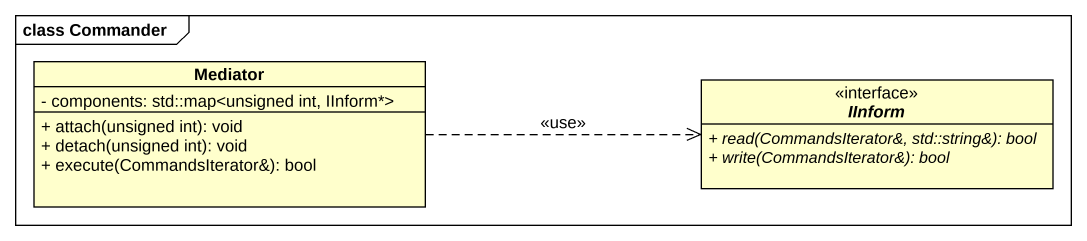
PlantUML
@startuml
mainframe class Commander
hide circle
hide empty members
skinparam classAttributeIconSize 0
class Mediator {
  - components: std::map<unsigned int, IInform*>
  + attach(unsigned int): void
  + detach(unsigned int): void
  + execute(CommandsIterator&): bool
}
interface IInform {
  {abstract} + read(CommandsIterator&, std::string&): bool
  {abstract} + write(CommandsIterator&): bool
}
Mediator .right.> IInform : <<use>>
@enduml
